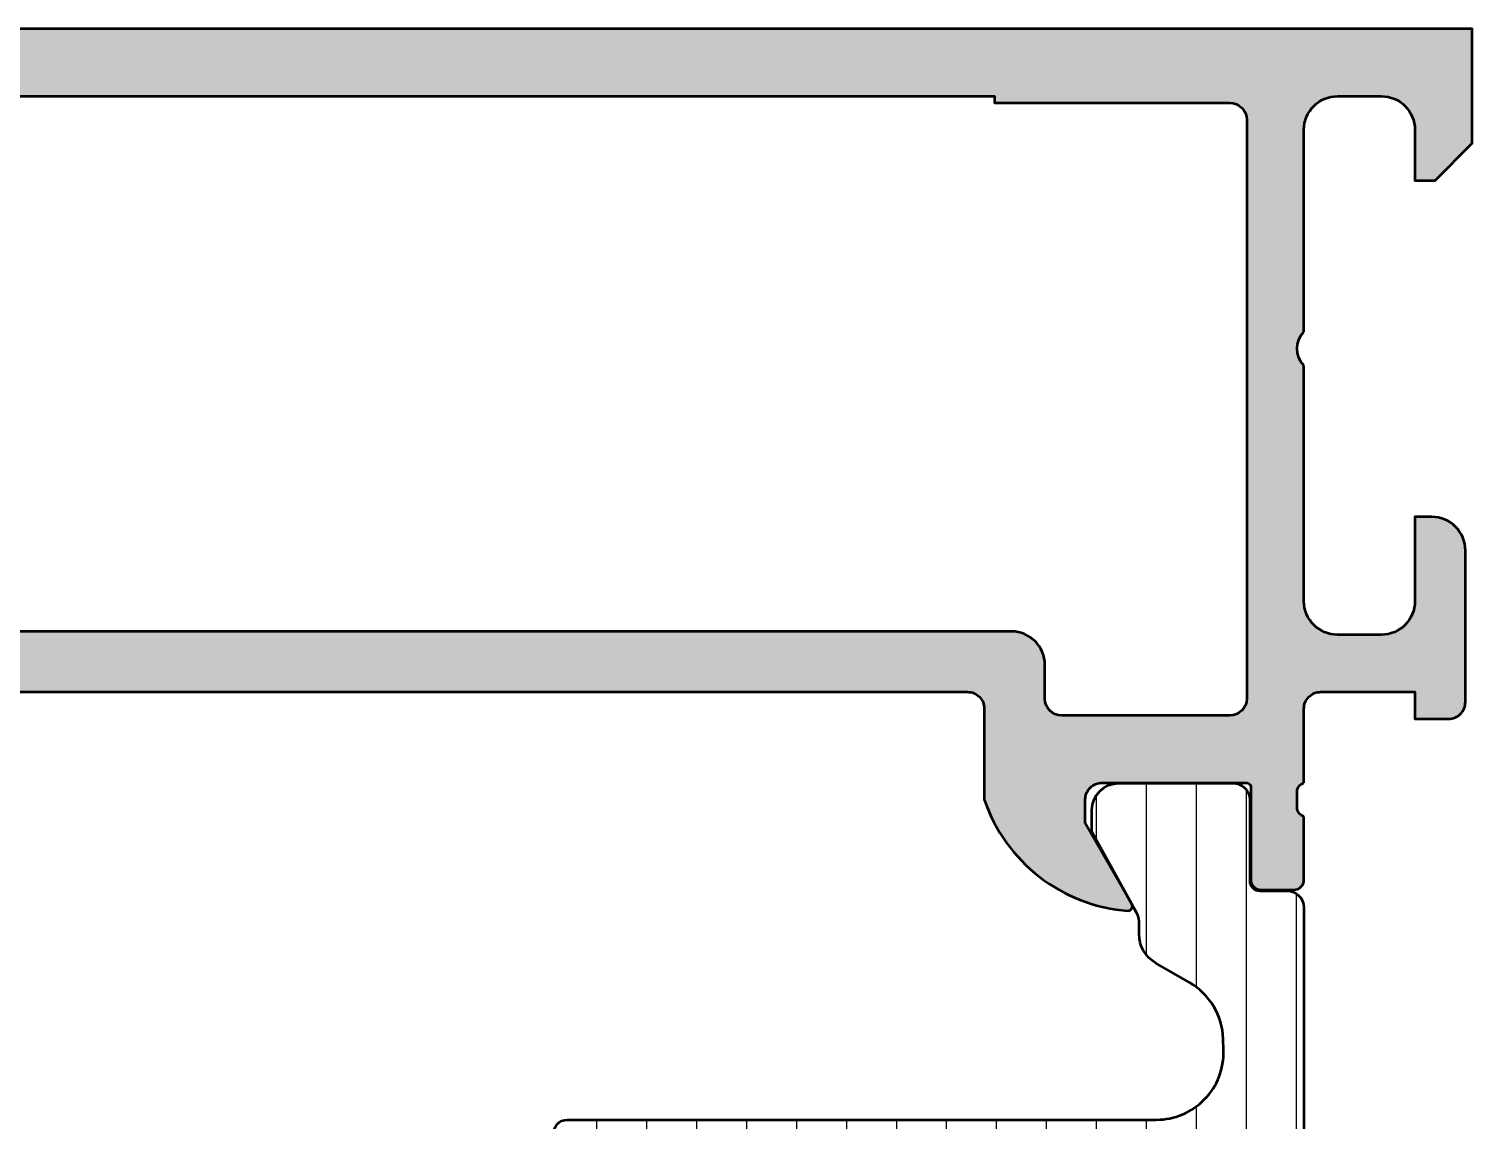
# Model space of a CAD drawing. Extents: x 0 to 106, y 0 to 84.
# Drawn here: x 38.1 to 81, y 51.38 to 83.8 of the extents above; entities that cross this region are included whole.
import ezdxf

# ---------------------------------------------------------------- set-up
doc = ezdxf.new("R2010")
doc.units = 0
for name, color, linetype, lineweight in [('0S-Alu contour', 7, 'Continuous', 50), ('0S-Alu hatch', 252, 'Continuous', 25), ('0S-Plastic contour', 254, 'Continuous', 50), ('0S-Plastic hatch', 253, 'Continuous', 25)]:
    doc.layers.add(name, color=color, linetype=linetype, lineweight=lineweight)

# ---------------------------------------------------------------- blocks, each defined once
blk = doc.blocks.new('398280__770467E9_B590_47E0_811A_11C5F4D7800F_')
at = {"layer": '0S-Alu hatch'}
h = blk.add_hatch(color=256, dxfattribs=at)
edge = h.paths.add_edge_path()
edge.add_line((5.1e-15, 83.8), (6.2e-14, 80.3999984741213))
edge.add_line((6.2e-14, 80.3999984741213), (1.099975585937675, 79.30000000000003))
edge.add_line((1.099975585937675, 79.30000000000003), (1.6999816894534, 79.30000000000003))
edge.add_line((1.6999816894534, 79.30000000000003), (1.699981689453286, 80.80000381469733))
edge.add_ellipse((2.70002008335173, 80.7999654207988), major_axis=(-1.000038394635461, 0), ratio=1, start_angle=270.00219972388936, end_angle=359.99780027593476, ccw=False)
edge.add_line((2.699981689453172, 81.80000381469726), (4.000000000000204, 81.80000381469726))
edge.add_ellipse((3.999954428526837, 80.79995824322407), major_axis=(-1.000045572511526, 0), ratio=1, start_angle=180.0026109341762, end_angle=269.9973890658958, ccw=False)
edge.add_line((5.000000000000033, 80.8000038146987), (5.000000000000119, 74.8))
edge.add_ellipse((4.474877689036763, 74.29999999999998), major_axis=(-0.7250885749144681, 0), ratio=1, start_angle=136.4038464693296, end_angle=223.5961535306705, ccw=False)
edge.add_line((5.000000000000119, 73.79999999999998), (5.000000000000033, 64.30000000000005))
edge.add_ellipse((3.99997299848457, 64.30002700151547), major_axis=(-1.000027001879994, 0), ratio=1, start_angle=90.00154703109422, end_angle=179.9984529689852, ccw=False)
edge.add_line((3.999999999999863, 63.3), (2.699981689453286, 63.3))
edge.add_ellipse((2.70000151260105, 64.30001982314776), major_axis=(-1.000019823344241, 0), ratio=1, start_angle=0.0011357599706229848, end_angle=89.99886423981098, ccw=False)
edge.add_line((1.699981689453286, 64.30000000000382), (1.699981689453286, 69.29999999999998))
edge.add_line((1.699981689453286, 69.29999999999998), (1.199981689453243, 69.29999999999998))
edge.add_arc((1.200016055021526, 68.29996563443157), 1.0000343661589, 90.00196893435886, 179.9980310656152)
edge.add_line((0.1999816894531019, 68.30000000000031), (0.1999816894531585, 61.39996551583617))
edge.add_ellipse((0.1211452429101088, 61.13244492384305), major_axis=(-0.2788950563274363, 0), ratio=1, start_angle=178.8354106259004, end_angle=253.5801235805066, ccw=False)
edge.add_line((0.3999826894531597, 61.12677651584466), (0.3999826894531588, 60.67318251584469))
edge.add_ellipse((0.1211145938099912, 60.66752185636762), major_axis=(-0.2789255417371493, 0), ratio=1, start_angle=106.4245945553547, end_angle=181.1628700728881, ccw=False)
edge.add_line((0.1999816894531591, 60.39997851584468), (0.1999816894531728, 58.51996751583616))
edge.add_arc((0.4999816894531682, 58.51996751583616), 0.2999999999999954, 180, 270.0000000000003)
edge.add_line((0.4999816894531697, 58.21996751583617), (1.479956008495951, 58.21996751583617))
edge.add_arc((1.479956008495958, 58.51996751583617), 0.3000000000000043, 269.9999999999986, 360)
edge.add_line((1.779956008495963, 58.51996751583617), (1.779956008495934, 61.27996551583617))
edge.add_ellipse((1.899956008495942, 61.27996551583617), major_axis=(-0.1200000000000079, 0), ratio=1, start_angle=270.0000000000016, end_angle=360, ccw=False)
edge.add_line((1.899956008495939, 61.39996551583617), (6.199974060058755, 61.39999084472679))
edge.add_ellipse((6.199989497152024, 60.90000628199756), major_axis=(-0.4999845629675287, 0), ratio=1, start_angle=179.9991052558096, end_angle=270.00176901520155, ccw=False)
edge.add_line((6.699974060058585, 60.8999984741226), (6.699974060058741, 60.19999389648422))
edge.add_line((6.699974060058741, 60.19999389648422), (5.311729431152647, 57.79547576904323))
edge.add_arc((5.435575379939116, 57.73756724130199), 0.1367158243071341, 154.9399071396922, 284.9282666313296)
edge.add_arc((5.082349791735735, 62.46586819594615), 4.875900108610252, 274.5693845029852, 341.2678313541294)
edge.add_ellipse((10.19996787116751, 60.89999703365564), major_axis=(-0.4999938111092688, 0), ratio=1, start_angle=269.99929079655334, end_angle=359.99983493439635, ccw=False)
edge.add_line((10.19997406005851, 61.39999084472661), (10.9999740600604, 61.39999084472662))
edge.add_arc((10.9999740600604, 61.89999084472662), 0.5, 269.9999999999998, 360)
edge.add_line((11.4999740600604, 61.89999084472662), (11.4999740600604, 63.59999542236328))
edge.add_ellipse((11.99997406006039, 63.59999542236329), major_axis=(-0.4999999999999876, 0), ratio=1, start_angle=270.0000000000018, end_angle=360, ccw=False)
edge.add_line((11.99997406006037, 64.09999542236326), (66.00016785950525, 64.09999542236334))
edge.add_ellipse((66.00016785950528, 63.59999542236332), major_axis=(-0.5000000000000142, 0), ratio=1, start_angle=180, end_angle=270.00000000000165, ccw=False)
edge.add_line((66.5001678595053, 63.59999542236332), (66.50016785950525, 60.89999847412161))
edge.add_arc((71.12727051776695, 62.47457053127343), 4.887673902098582, 198.7930956538674, 265.8043505018736)
edge.add_arc((70.76145398079537, 57.73879050912452), 0.1390384168074657, 273.3902478632479, 384.0601169720247)
edge.add_line((70.88841248841203, 57.79547576904342), (69.50016785950618, 60.19999389648444))
edge.add_line((69.50016785950618, 60.19999389648444), (69.50016785950606, 60.89999847412086))
edge.add_ellipse((70.00015242241282, 60.90000628199715), major_axis=(-0.4999845629677255, 0), ratio=1, start_angle=-90.00176901518182, end_angle=0.000894744190475194, ccw=False)
edge.add_line((70.00016785950592, 61.39999084472656), (74.30002568095722, 61.39957068898489))
edge.add_ellipse((74.30002568095722, 61.27957068898489), major_axis=(-0.1200000000000116, 0), ratio=1, start_angle=180, end_angle=270, ccw=False)
edge.add_line((74.42002568095722, 61.27957068898489), (74.42002568095721, 58.51957268898487))
edge.add_arc((74.72002568095719, 58.51957268898488), 0.2999999999999829, 180, 270.0000000000027)
edge.add_line((74.7200256809572, 58.2195726889849), (75.7, 58.21957268898489))
edge.add_arc((75.69999999999999, 58.51957268898488), 0.2999999999999971, 270.0000000000027, 360)
edge.add_line((75.99999999999999, 58.51957268898488), (76, 60.3995836889934))
edge.add_ellipse((76.07886709564322, 60.66712702951638), major_axis=(-0.2789255417371992, 0), ratio=1, start_angle=-1.1628700728805939, end_angle=73.5754054446374, ccw=False)
edge.add_line((75.799999, 60.67278768899341), (75.799999, 61.12638168899341))
edge.add_ellipse((76.07883644654305, 61.13205009699179), major_axis=(-0.2788950563274379, 0), ratio=1, start_angle=-73.58012358050632, end_angle=1.1645893740982274, ccw=False)
edge.add_line((76, 61.3995706889849), (76.00016034454768, 63.59999514771072))
edge.add_ellipse((76.50016034454747, 63.59999514771047), major_axis=(-0.4999999999997869, 0), ratio=1, start_angle=269.9999999999984, end_angle=360, ccw=False)
edge.add_line((76.50016034454748, 64.09999514771026), (79.29985570811562, 64.09999514771081))
edge.add_line((79.29985570811562, 64.09999514771081), (79.29985570811556, 63.29999972534743))
edge.add_line((79.29985570811556, 63.29999972534743), (80.29985570811544, 63.30000735474174))
edge.add_arc((80.29988644873588, 63.79997661371056), 0.4999692599138726, 269.9964771677912, 360.0026485613531)
edge.add_line((80.79985570811559, 63.79999972534759), (80.7999167432719, 68.29999972534695))
edge.add_arc((79.79982927270258, 68.29991225477806), 1.000087474394527, 0.0050112559646679, 89.99498874392633)
edge.add_line((79.79991674327138, 69.29999972534738), (79.29991674327184, 69.29999972534715))
edge.add_line((79.29991674327184, 69.29999972534715), (79.29991674327195, 66.79999972534738))
edge.add_ellipse((78.29982934579928, 66.8000871228101), major_axis=(-1.000087401291493, 0), ratio=1, start_angle=90.00501389830328, end_angle=179.9949929319336, ccw=False)
edge.add_line((78.29991686248133, 65.79999972534785), (77.00016034454717, 65.79999972534713))
edge.add_ellipse((77.00021914227587, 66.80005852307539), major_axis=(-1.000058799456728, 0), ratio=1, start_angle=0.0033686637580103707, end_angle=89.99663133637432, ccw=False)
edge.add_line((76.00016034454762, 66.79999972534438), (75.99986803435613, 73.79999972534715))
edge.add_ellipse((76.52470737467456, 74.29999972534715), major_axis=(-0.7248836686985655, 0), ratio=1, start_angle=-43.61157673630902, end_angle=43.611576736309075, ccw=False)
edge.add_line((75.99986803435613, 74.79999972534715), (75.99986803435613, 80.80043483925358))
edge.add_ellipse((76.99992284304498, 80.80038766034902), major_axis=(-1.000054809801722, 0), ratio=1, start_angle=270.0031401344176, end_angle=359.997296995918, ccw=False)
edge.add_line((76.99986803435658, 81.80044246864882), (78.29991686248067, 81.80044246864816))
edge.add_ellipse((78.29983041686523, 80.80035614156392), major_axis=(-1.000086330820304, 0), ratio=1, start_angle=180.0053828449331, end_angle=269.9950474586288, ccw=False)
edge.add_line((79.29991674327201, 80.80045009804164), (79.29991674327184, 79.29999257279023))
edge.add_line((79.29991674327184, 79.29999257279023), (79.89989232920945, 79.29999257279))
edge.add_line((79.89989232920945, 79.29999257279), (80.9998679199197, 80.39996792030846))
edge.add_line((80.9998679199197, 80.39996792030846), (80.99986791991998, 83.8))
edge.add_line((80.99986791991998, 83.8), (0, 83.8))
edge = h.paths.add_edge_path()
edge.add_ellipse((7.199993356236602, 81.09998757027724), major_axis=(-0.5000078521477183, 0), ratio=1, start_angle=270.0008997686535, end_angle=359.99910023153274, ccw=False)
edge.add_line((7.199985504150538, 81.59999542236326), (14.19998550415048, 81.59999542236326))
edge.add_line((14.19998550415048, 81.59999542236326), (14.19998550415048, 81.79999542236361))
edge.add_line((14.19998550415048, 81.79999542236361), (66.79988623046677, 81.79999542236357))
edge.add_line((66.79988623046677, 81.79999542236357), (66.79988623046683, 81.59999542236302))
edge.add_line((66.79988623046683, 81.59999542236302), (73.79988623046691, 81.59999542236308))
edge.add_ellipse((73.79987837838074, 81.0999875702771), major_axis=(-0.5000078521476543, 0), ratio=1, start_angle=180.0008997684673, end_angle=269.9991002313343, ccw=False)
edge.add_line((74.29988623046674, 81.09999542236328), (74.29988623046674, 63.89999084473136))
edge.add_ellipse((73.79988157663783, 63.89999549855547), major_axis=(-0.5000046538505677, 0), ratio=1, start_angle=90.00053328454658, end_angle=179.9994667160038, ccw=False)
edge.add_line((73.79988623046674, 63.39999084472656), (68.79987554931364, 63.39999084472656))
edge.add_ellipse((68.79987554931365, 63.89999084472655), major_axis=(-0.4999999999999858, 0), ratio=1, start_angle=0, end_angle=89.9999999999983, ccw=False)
edge.add_line((68.29987554931367, 63.89999084472655), (68.29987554931364, 64.89999542236333))
edge.add_arc((67.29987554931363, 64.89999542236333), 1.000000000000017, 0, 89.9999999999992)
edge.add_line((67.29987554931364, 65.89999542236335), (10.69997406006039, 65.89999542236329))
edge.add_arc((10.69997406006037, 64.89999542236328), 1.000000000000014, 89.9999999999992, 180)
edge.add_line((9.699974060060361, 64.89999542236329), (9.699974060060388, 63.89999084472673))
edge.add_ellipse((9.199974060060384, 63.89999084472673), major_axis=(-0.5000000000000036, 0), ratio=1, start_angle=89.99999999999733, end_angle=180, ccw=False)
edge.add_line((9.199974060060361, 63.39999084472673), (7.19998550415031, 63.39999084472684))
edge.add_ellipse((7.199990157979092, 63.89999549855549), major_axis=(-0.5000046538502977, 0), ratio=1, start_angle=0.0005332839962761682, end_angle=89.9994667154682, ccw=False)
edge.add_line((6.699985504150452, 63.89999084472655), (6.699985504150538, 81.09999542236164))
at = {"layer": '0S-Alu contour', "color": 7}
for points in [[(79.29991674327201, 80.80045009804164), (79.29991674327184, 79.29999257279023), (79.89989232920945, 79.29999257279), (80.9998679199197, 80.39996792030846), (80.99986791991998, 83.8), (5.1e-15, 83.8)], [(7.199985504150538, 81.59999542236326), (14.19998550415048, 81.59999542236326), (14.19998550415048, 81.79999542236361), (66.79988623046677, 81.79999542236357), (66.79988623046683, 81.59999542236302), (73.79988623046691, 81.59999542236308)], [(76.99986803435658, 81.80044246864882), (78.29991686248067, 81.80044246864816)], [(74.29988623046674, 81.09999542236328), (74.29988623046674, 63.89999084473136)], [(75.99986803435613, 74.79999972534715), (75.99986803435613, 80.80043483925358)], [(76.00016034454762, 66.79999972534438), (75.99986803435613, 73.79999972534715)], [(79.79991674327138, 69.29999972534738), (79.29991674327184, 69.29999972534715), (79.29991674327195, 66.79999972534738)], [(80.79985570811559, 63.79999972534759), (80.7999167432719, 68.29999972534695)], [(67.29987554931364, 65.89999542236335), (10.69997406006039, 65.89999542236329)], [(78.29991686248133, 65.79999972534785), (77.00016034454717, 65.79999972534713)], [(68.29987554931367, 63.89999084472655), (68.29987554931364, 64.89999542236333)], [(11.99997406006037, 64.09999542236326), (66.00016785950525, 64.09999542236334)], [(76.50016034454748, 64.09999514771026), (79.29985570811562, 64.09999514771081), (79.29985570811556, 63.29999972534743), (80.29985570811544, 63.30000735474174)], [(66.5001678595053, 63.59999542236332), (66.50016785950525, 60.89999847412161)], [(76, 61.3995706889849), (76.00016034454768, 63.59999514771072)], [(73.79988623046674, 63.39999084472656), (68.79987554931364, 63.39999084472656)], [(70.00016785950592, 61.39999084472656), (74.30002568095722, 61.39957068898489)], [(74.42002568095722, 61.27957068898489), (74.42002568095721, 58.51957268898487)], [(75.799999, 60.67278768899341), (75.799999, 61.12638168899341)], [(70.88841248841203, 57.79547576904342), (69.50016785950618, 60.19999389648444), (69.50016785950606, 60.89999847412086)], [(75.99999999999999, 58.51957268898488), (76, 60.3995836889934)], [(74.7200256809572, 58.2195726889849), (75.7, 58.21957268898489)]]:
    blk.add_lwpolyline(points, dxfattribs=at)
at = {"layer": '0S-Alu contour', "color": 7, "extrusion": (0, 0, -1)}
for centre, radius, start, end in [((-73.79987837838074, 81.0999875702771), 0.5000078521476543, 90.0008997686657, 179.9991002315327), ((-76.99992284304498, 80.80038766034902), 1.000054809801722, 0.0027030040819815, 89.9968598655824), ((-78.29983041686523, 80.80035614156392), 1.000086330820304, 90.0049525413712, 179.9946171550669), ((-76.52470737467456, 74.29999972534715), 0.7248836686985655, 316.3884232636909, 43.61157673630913), ((-77.00021914227587, 66.80005852307539), 1.000058799456728, 270.0033686636257, 359.996631336242), ((-78.29982934579928, 66.8000871228101), 1.000087401291493, 180.0050070680665, 269.9949861016967), ((-66.00016785950528, 63.59999542236332), 0.5000000000000142, 89.99999999999837, 180), ((-76.50016034454747, 63.59999514771047), 0.4999999999997869, 0, 90.0000000000016), ((-68.79987554931365, 63.89999084472655), 0.4999999999999858, 270.0000000000017, 0), ((-73.79988157663783, 63.89999549855547), 0.5000046538505677, 180.0005332839962, 269.9994667154534), ((-70.00015242241282, 60.90000628199715), 0.4999845629677255, 359.9991052558095, 90.0017690151818), ((-74.30002568095722, 61.27957068898489), 0.1200000000000116, 90, 180), ((-76.07883644654305, 61.13205009699179), 0.2788950563274379, 358.8354106259018, 73.58012358050647), ((-76.07886709564322, 60.66712702951638), 0.2789255417371992, 286.4245945553626, 1.162870072880582)]:
    blk.add_arc(centre, radius, start, end, dxfattribs=at)
at = {"layer": '0S-Alu contour', "color": 7}
for centre, radius, start, end in [((79.79982927270258, 68.29991225477806), 1.000087474394527, 0.0050112559646679, 89.99498874392633), ((67.29987554931363, 64.89999542236333), 1.000000000000017, 0, 89.9999999999992), ((80.29988644873588, 63.79997661371056), 0.4999692599138726, 269.9964771677912, 0.0026485613531484), ((71.12727051776695, 62.47457053127343), 4.887673902098582, 198.7930956538674, 265.8043505018736), ((74.72002568095719, 58.51957268898488), 0.2999999999999829, 180, 270.0000000000027), ((75.69999999999999, 58.51957268898488), 0.2999999999999971, 270.0000000000027, 0), ((70.76145398079537, 57.73879050912452), 0.1390384168074657, 273.3902478632479, 24.06011697202465)]:
    blk.add_arc(centre, radius, start, end, dxfattribs=at)
blk = doc.blocks.new('284257__7547C3D9_8BCE_457A_994D_5B6AD6F8D3F5___156A4D71_C4E8_4366_A946_31C1F9A93A74_')
at = {"layer": '0S-Plastic hatch'}
h = blk.add_hatch(dxfattribs=at)
h.set_pattern_fill('ANSI31', color=256, scale=0.4680000000000001, angle=45, style=0)
h.set_pattern_definition([(90, (0, 0), (-1.4859, 0), [])])
edge = h.paths.add_edge_path()
edge.add_line((76.00000036098167, 57.6899745617133), (75.99999998339699, 25.1099431035534))
edge.add_ellipse((75.49999998339698, 25.10994310934819), major_axis=(-0.5000000000000142, 0), ratio=1, start_angle=89.99999933596291, end_angle=180, ccw=False)
edge.add_line((75.49999997760214, 24.60994310934818), (74.68966864713848, 24.60994311873949))
edge.add_arc((74.68966864366168, 24.3099431187396), 0.2999999999998956, 89.99999933598023, 180.0079239590908)
edge.add_line((74.38966864653078, 24.30990162898704), (74.390000547076, 21.91002800667474))
edge.add_ellipse((73.89000055185765, 21.90995885708719), major_axis=(-0.5000000000000114, 0), ratio=1, start_angle=89.99999933598082, end_angle=180.0079239590908, ccw=False)
edge.add_line((73.89000054606299, 21.40995885708718), (70.4999999405163, 21.40995889637537))
edge.add_ellipse((70.49999994978786, 22.20995889637542), major_axis=(-0.8000000000000541, 0), ratio=1, start_angle=-8.53773599374108e-07, end_angle=89.99999933597451, ccw=False)
edge.add_line((69.69999994978781, 22.209958905647), (69.69999995732095, 22.85995890564725))
edge.add_line((69.69999995732095, 22.85995890564725), (71.03730983878714, 25.27252972937877))
edge.add_arc((70.59999998758279, 25.51493454481655), 0.5000000005077868, 330.9999993359412, 360)
edge.add_line((71.09999998809057, 25.51493453902156), (71.09999999035081, 25.70995888942186))
edge.add_arc((70.89999999035088, 25.70995889173975), 0.1999999999999247, 8.537736463e-07, 89.99999933597346)
edge.add_line((70.89999999266875, 25.90995889173968), (54.10047366700116, 25.90995908643693))
edge.add_ellipse((54.10047367163699, 26.30995908643692), major_axis=(-0.3999999999999986, 0), ratio=1, start_angle=-90.00000066403459, end_angle=89.9999993359653, ccw=False)
edge.add_line((54.10047367627282, 26.70995908643692), (64.40047367627278, 26.70995896706565))
edge.add_arc((64.40047367974964, 27.00995896706563), 0.29999999999999, 269.9999993359694, 360)
edge.add_line((64.70047367974962, 27.00995896358883), (64.70047368206752, 27.20995896358884))
edge.add_ellipse((65.00047368206754, 27.20995896011197), major_axis=(-0.3000000000000114, 0), ratio=1, start_angle=180.0000012074183, end_angle=359.9999987925817, ccw=False)
edge.add_line((65.30047368206755, 27.20995895663512), (65.30047367974959, 27.00995895663525))
edge.add_arc((65.60047367974965, 27.00995895315833), 0.3000000000000539, 180, 269.9999993359558)
edge.add_line((65.60047367627273, 26.70995895315827), (69.10000068650271, 26.70995891260066))
edge.add_arc((69.10000068997955, 27.00995867408051), 0.2999997614798459, 269.9999993359715, 360)
edge.add_line((69.40000045145939, 27.00995867060373), (69.40000045377728, 27.20995867060373))
edge.add_ellipse((69.70000045377729, 27.20995866712686), major_axis=(-0.3000000000000114, 0), ratio=1, start_angle=180.0000012074183, end_angle=359.9999987925817, ccw=False)
edge.add_line((70.0000004537773, 27.20995866365001), (70.00000045145936, 27.00995866365014))
edge.add_arc((70.30000021293924, 27.00995866017323), 0.2999997614798814, 180, 269.9999993359579)
edge.add_line((70.30000020946233, 26.70995889869335), (71.46410161714067, 26.70995888520206))
edge.add_arc((71.46410161945849, 26.90995888483344), 0.1999999996313836, 269.9999993359938, 299.9999993359923)
edge.add_line((71.56410161726689, 26.73675380323687), (72.60090410749504, 27.33535185505229))
edge.add_arc((71.60090429299747, 29.06740276080372), 1.999999992277375, 299.9999939913603, 358.2770016254602)
edge.add_line((73.6000000285648, 29.00726783629238), (73.99461959788846, 41.03196121840293))
edge.add_arc((64.00000017172165, 41.35995897170648), 10.00000000000415, 358.1203741769824, 361.8796244949744)
edge.add_line((73.99461960549102, 41.68795649334747), (73.73684534613302, 49.62275862260936))
edge.add_arc((72.73738340275641, 49.5899588704454), 1.000000000000097, 1.879624494967028, 89.99999933597103)
edge.add_line((72.7373834143459, 50.5899588704455), (70.30000027869634, 50.58995889869335))
edge.add_arc((70.30000027521953, 50.28995889869338), 0.2999999999999687, 89.99999933597753, 179.9999987925817)
edge.add_line((70.00000027521956, 50.28995890217021), (70.00000027290167, 50.08995890217018))
edge.add_ellipse((69.70000027290168, 50.08995890564701), major_axis=(-0.2999999999999829, 0), ratio=1, start_angle=0, end_angle=180, ccw=False)
edge.add_line((69.4000002729017, 50.08995890912384), (69.4000002752196, 50.2899589091238))
edge.add_arc((69.10000027521959, 50.28995891260068), 0.29999999999999, 0, 89.99999933596666)
edge.add_line((69.10000027869647, 50.58995891260067), (65.60047395302887, 50.58995895315828))
edge.add_arc((65.60047394955201, 50.28995895315829), 0.29999999999999, 89.99999933596939, 180)
edge.add_line((65.30047394955203, 50.28995895663516), (65.30047394723414, 50.08995895663513))
edge.add_ellipse((65.00047394723416, 50.08995896011196), major_axis=(-0.2999999999999829, 0), ratio=1, start_angle=0, end_angle=180, ccw=False)
edge.add_line((64.70047394723417, 50.08995896358879), (64.70047394955206, 50.28995896358875))
edge.add_arc((64.40047394955207, 50.28995896706564), 0.2999999999999971, 0, 89.99999933596396)
edge.add_line((64.40047395302895, 50.58995896706563), (54.10047395302886, 50.58995908643698))
edge.add_ellipse((54.10047395766461, 50.98995908643697), major_axis=(-0.3999999999999915, 0), ratio=1, start_angle=-90.00000066402248, end_angle=89.99999933597752, ccw=False)
edge.add_line((54.10047396230037, 51.38995908643696), (71.61213887566826, 51.38995888348627))
edge.add_arc((71.61213889884716, 53.38995888348633), 2.000000000000059, 269.9999993359735, 361.879624494969)
edge.add_line((73.61106278560025, 53.45555838781432), (73.60000031581377, 53.79264988460381))
edge.add_arc((71.60090457113341, 53.73251500619721), 2.000000000000047, 1.722997046483787, 60.00000468058444)
edge.add_line((72.60090442963941, 55.46456589545773), (71.60000042267134, 56.04243798012353))
edge.add_ellipse((72.1000003519244, 56.90846342475372), major_axis=(-0.9999999999999859, 0), ratio=1, start_angle=0, end_angle=60.00000468057988, ccw=False)
edge.add_line((71.10000035192442, 56.90846343634317), (71.10000035628802, 57.28498323992177))
edge.add_arc((70.6000003561661, 57.28498324571666), 0.5000000001219141, 0, 28.99999933595334)
edge.add_line((71.03731021265186, 57.5273880508306), (69.70000038705776, 59.93995890564705))
edge.add_line((69.70000038705776, 59.93995890564705), (69.7000003945909, 60.58995890564703))
edge.add_ellipse((70.5000003945909, 60.58995889637535), major_axis=(-0.7999999999999973, 0), ratio=1, start_angle=269.9999993359694, end_angle=359.99999914622634, ccw=False)
edge.add_line((70.50000040386253, 61.38995889637534), (73.89000101419161, 61.38995885708714))
edge.add_ellipse((73.89000100839687, 60.88995885708712), major_axis=(-0.5000000000000285, 0), ratio=1, start_angle=179.9920745987205, end_angle=269.99999933597263, ccw=False)
edge.add_line((74.3900010036135, 60.88988969491379), (74.38966904265949, 58.49001607420326))
edge.add_arc((74.68966903978937, 58.48997457689926), 0.2999999999999299, 179.9920745986744, 269.9999993359884)
edge.add_line((74.68966903631262, 58.18997457689933), (75.50000036677646, 58.18997456750802))
edge.add_ellipse((75.50000036098173, 57.68997456750808), major_axis=(-0.4999999999999432, 0), ratio=1, start_angle=180, end_angle=269.99999933597263, ccw=False)
at = {"layer": '0S-Plastic contour', "color": 7}
for points in [[(70.50000040386253, 61.38995889637534), (73.89000101419161, 61.38995885708714)], [(71.03731021265186, 57.5273880508306), (69.70000038705776, 59.93995890564705), (69.7000003945909, 60.58995890564703)], [(74.3900010036135, 60.88988969491379), (74.38966904265949, 58.49001607420326)], [(74.68966903631262, 58.18997457689933), (75.50000036677646, 58.18997456750802)], [(76.00000036098167, 57.6899745617133), (75.99999998339699, 25.1099431035534)], [(71.10000035192442, 56.90846343634317), (71.10000035628802, 57.28498323992177)], [(72.60090442963941, 55.46456589545773), (71.60000042267134, 56.04243798012353)], [(73.61106278560025, 53.45555838781432), (73.60000031581377, 53.79264988460381)], [(54.10047396230037, 51.38995908643696), (71.61213887566826, 51.38995888348627)], [(64.40047395302895, 50.58995896706563), (54.10047395302886, 50.58995908643698)], [(64.70047394723417, 50.08995896358879), (64.70047394955206, 50.28995896358875)], [(65.30047394955203, 50.28995895663516), (65.30047394723414, 50.08995895663513)], [(69.10000027869647, 50.58995891260067), (65.60047395302887, 50.58995895315828)], [(69.4000002729017, 50.08995890912384), (69.4000002752196, 50.2899589091238)], [(70.00000027521956, 50.28995890217021), (70.00000027290167, 50.08995890217018)], [(72.7373834143459, 50.5899588704455), (70.30000027869634, 50.58995889869335)], [(73.99461960549102, 41.68795649334747), (73.73684534613302, 49.62275862260936)], [(73.6000000285648, 29.00726783629238), (73.99461959788846, 41.03196121840293)], [(64.70047367974962, 27.00995896358883), (64.70047368206752, 27.20995896358884)], [(65.30047368206755, 27.20995895663512), (65.30047367974959, 27.00995895663525)], [(69.40000045145939, 27.00995867060373), (69.40000045377728, 27.20995867060373)], [(70.0000004537773, 27.20995866365001), (70.00000045145936, 27.00995866365014)], [(71.56410161726689, 26.73675380323687), (72.60090410749504, 27.33535185505229)], [(54.10047367627282, 26.70995908643692), (64.40047367627278, 26.70995896706565)], [(65.60047367627273, 26.70995895315827), (69.10000068650271, 26.70995891260066)], [(70.30000020946233, 26.70995889869335), (71.46410161714067, 26.70995888520206)], [(70.89999999266875, 25.90995889173968), (54.10047366700116, 25.90995908643693)], [(71.09999998809057, 25.51493453902156), (71.09999999035081, 25.70995888942186)], [(69.69999994978781, 22.209958905647), (69.69999995732095, 22.85995890564725), (71.03730983878714, 25.27252972937877)], [(75.49999997760214, 24.60994310934818), (74.68966864713848, 24.60994311873949)], [(74.38966864653078, 24.30990162898704), (74.390000547076, 21.91002800667474)], [(73.89000054606299, 21.40995885708718), (70.4999999405163, 21.40995889637537)]]:
    blk.add_lwpolyline(points, dxfattribs=at)
at = {"layer": '0S-Plastic contour', "color": 7, "extrusion": (0, 0, -1)}
for centre, radius, start, end in [((-70.5000003945909, 60.58995889637535), 0.7999999999999973, 8.537736463e-07, 90.0000006640306), ((-73.89000100839687, 60.88995885708712), 0.5000000000000285, 90.00000066402735, 180.0079254012796), ((-75.50000036098173, 57.68997456750808), 0.4999999999999432, 90.00000066402735, 180), ((-72.1000003519244, 56.90846342475372), 0.9999999999999859, 299.9999953194201, 0), ((-54.10047395766461, 50.98995908643697), 0.3999999999999915, 270.0000006640225, 90.00000066402245), ((-65.00047394723416, 50.08995896011196), 0.2999999999999829, 180, 0), ((-69.70000027290168, 50.08995890564701), 0.2999999999999829, 180, 0), ((-65.00047368206754, 27.20995896011197), 0.3000000000000114, 1.2074182697e-06, 179.9999987925817), ((-69.70000045377729, 27.20995866712686), 0.3000000000000114, 1.2074182697e-06, 179.9999987925817), ((-54.10047367163699, 26.30995908643692), 0.3999999999999986, 270.0000006640347, 90.00000066403469), ((-75.49999998339698, 25.10994310934819), 0.5000000000000142, 180, 270.0000006640371), ((-70.49999994978786, 22.20995889637542), 0.8000000000000541, 270.0000006640255, 8.537736463e-07), ((-73.89000055185765, 21.90995885708719), 0.5000000000000114, 179.9920760409092, 270.0000006640192)]:
    blk.add_arc(centre, radius, start, end, dxfattribs=at)
at = {"layer": '0S-Plastic contour', "color": 7}
for centre, radius, start, end in [((74.68966903978937, 58.48997457689926), 0.2999999999999299, 179.9920745986744, 269.9999993359884), ((70.6000003561661, 57.28498324571666), 0.5000000001219141, 0, 28.99999933595334), ((71.60090457113341, 53.73251500619721), 2.000000000000047, 1.722997046483787, 60.00000468058444), ((71.61213889884716, 53.38995888348633), 2.000000000000059, 269.9999993359735, 1.879624494968967), ((64.40047394955207, 50.28995896706564), 0.2999999999999971, 0, 89.99999933596396), ((65.60047394955201, 50.28995895315829), 0.29999999999999, 89.99999933596939, 180), ((69.10000027521959, 50.28995891260068), 0.29999999999999, 0, 89.99999933596666), ((70.30000027521953, 50.28995889869338), 0.2999999999999687, 89.99999933597753, 179.9999987925817), ((72.73738340275641, 49.5899588704454), 1.000000000000097, 1.879624494967028, 89.99999933597103), ((64.00000017172165, 41.35995897170648), 10.00000000000415, 358.1203741769824, 1.879624494974397), ((71.60090429299747, 29.06740276080372), 1.999999992277375, 299.9999939913603, 358.2770016254602), ((64.40047367974964, 27.00995896706563), 0.29999999999999, 269.9999993359694, 0), ((65.60047367974965, 27.00995895315833), 0.3000000000000539, 180, 269.9999993359558), ((69.10000068997955, 27.00995867408051), 0.2999997614798459, 269.9999993359715, 0), ((70.30000021293924, 27.00995866017323), 0.2999997614798814, 180, 269.9999993359579), ((71.46410161945849, 26.90995888483344), 0.1999999996313836, 269.9999993359938, 299.9999993359923), ((70.89999999035088, 25.70995889173975), 0.1999999999999247, 8.537736463e-07, 89.99999933597346), ((70.59999998758279, 25.51493454481655), 0.5000000005077868, 330.9999993359412, 0), ((74.68966864366168, 24.3099431187396), 0.2999999999998956, 89.99999933598023, 180.0079239590908)]:
    blk.add_arc(centre, radius, start, end, dxfattribs=at)
blk = doc.blocks.new('371740__94CCB530_80CC_4C62_821F_12D9901C9239_')
at = {"layer": '0S-Alu contour', "color": 7}
blk.add_blockref('398280__770467E9_B590_47E0_811A_11C5F4D7800F_', (0, 0), dxfattribs=at)
at = {"layer": '0S-Plastic contour', "color": 7}
blk.add_blockref('284257__7547C3D9_8BCE_457A_994D_5B6AD6F8D3F5___156A4D71_C4E8_4366_A946_31C1F9A93A74_', (0, 0), dxfattribs=at)

msp = doc.modelspace()

# ---------------------------------------------------------------- block references
at = {"layer": '0S-Alu contour', "color": 7}
msp.add_blockref('371740__94CCB530_80CC_4C62_821F_12D9901C9239_', (0, 0), dxfattribs=at)

doc.saveas('drawing.dxf')
